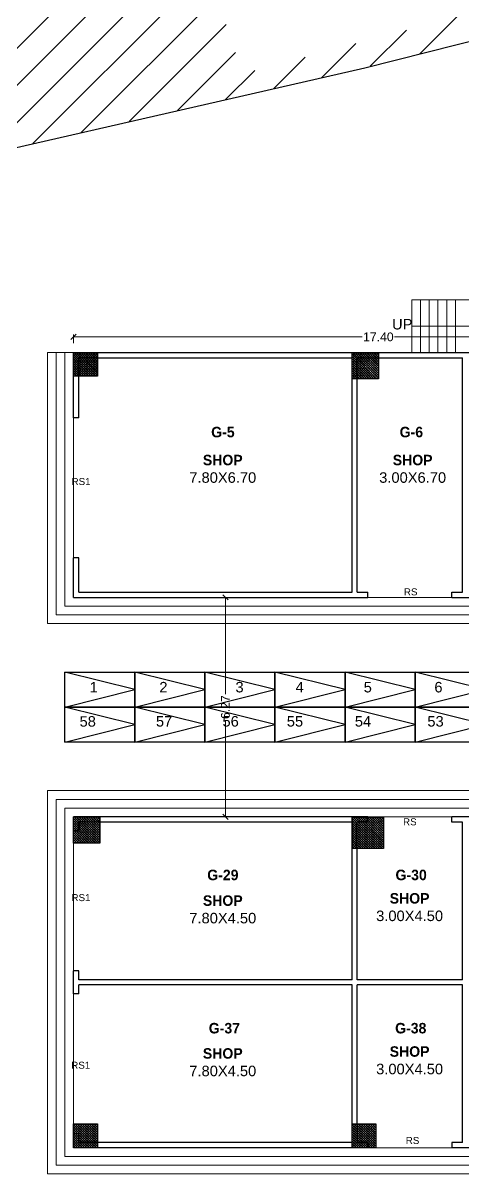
# Model space of a CAD drawing. Header units: feet. Extents: x 1354 to 2117, y 994 to 1430.
# Drawn here: x 1536.26 to 1548.82, y 1353.66 to 1386.54 of the extents above; entities that cross this region are included whole.
import ezdxf

# ---------------------------------------------------------------- set-up
doc = ezdxf.new("R2010")
doc.units = ezdxf.units.FT
doc.layers.add('AHATCH', color=8, linetype='Continuous')
doc.layers.add('Layer2', color=240, linetype='Continuous')
for name, color, linetype, lineweight in [('bike', 251, 'Continuous', 15), ('COLUMN (DCPL)', 10, 'Continuous', 30), ('COLUMN HATCH (DCPL)', 42, 'Continuous', 5), ('DIAMENTION', 6, 'Continuous', 13), ('H', 253, 'Continuous', 5), ('stair', 22, 'Continuous', 9), ('tex', 7, 'Continuous', 15), ('wall', 7, 'Continuous', 30), ('WI', 252, 'Continuous', 9), ('WIN', 230, 'Continuous', 9)]:
    doc.layers.add(name, color=color, linetype=linetype, lineweight=lineweight)
doc.styles.add('Arial Narrow', font='arial.ttf')
doc.styles.get("Standard").update_dxf_attribs({"font": 'arial.ttf'})
doc.dimstyles.new('SITE', dxfattribs={"dimtxt": 0.25, "dimasz": 0.15, "dimexe": 0.07, "dimexo": 0.07, "dimgap": 0.05, "dimtad": 0, "dimzin": 0, "dimdsep": 46, "dimtxsty": 'Arial Narrow', "dimblk": 'OBLIQUE', "dimcen": 0.09, "dimclrd": 4, "dimclre": 3, "dimclrt": 6, "dimadec": 0, "dimazin": 0, "dimtfac": 1, "dimtofl": 0, "dimtmove": 2, "dimatfit": 3, "dimfxl": 0.07, "dimfxlon": 1, "dimtolj": 1, "dimtzin": 0, "dimlwd": -1, "dimlwe": -1, "dimarcsym": 0})

# ---------------------------------------------------------------- blocks, each defined once
blk = doc.blocks.new('A$C15D5792A')
at = {"layer": 'AHATCH'}
for points in [[(0.084, -1.528), (1.084, -1.528), (1.084, 0.472), (0.084, 0.472), (0.084, -1.528)], [(0.084, -1.528), (0.584, 0.472), (1.084, -1.528)]]:
    blk.add_lwpolyline(points, dxfattribs=at)
blk = doc.blocks.new('_Oblique')
at = {"layer": 'Layer2', "color": 0, "lineweight": -2}
blk.add_line((-0.5, -0.5), (0.5, 0.5), dxfattribs=at)
blk = doc.blocks.new('*D32')
at = {"layer": 'DEFPOINTS', "color": 0}
for p in [(1540.843, 1370.135), (1542.04, 1370.135), (1540.843, 1363.863)]:
    blk.add_point(p, dxfattribs=at)
at = {"layer": 'DIAMENTION', "color": 3}
for p, q in [((1541.97, 1370.135), (1542.11, 1370.135)), ((1541.97, 1363.863), (1542.11, 1363.863))]:
    blk.add_line(p, q, dxfattribs=at)
at = {"layer": 'DIAMENTION', "color": 4}
for p, q in [((1542.04, 1370.135), (1542.04, 1367.374)), ((1542.04, 1363.863), (1542.04, 1366.623))]:
    blk.add_line(p, q, dxfattribs=at)
at = {"layer": 'DIAMENTION', "color": 4, "xscale": 0.15, "yscale": 0.15, "zscale": 0.15}
for p, rotation in [((1542.04, 1370.135), 90), ((1542.04, 1363.863), 270)]:
    blk.add_blockref('_Oblique', p, dxfattribs=dict(at, rotation=rotation))
at = {"layer": 'DIAMENTION', "color": 6, "insert": (1542.04, 1366.999), "char_height": 0.25, "attachment_point": 5, "rotation": 90, "style": 'Arial Narrow'}
blk.add_mtext('\\A1;6.27', dxfattribs=at)
blk = doc.blocks.new('*D10')
at = {"layer": 'DEFPOINTS', "color": 0}
for p in [(1555.106, 1377.575), (1537.706, 1377.13), (1555.106, 1377.13)]:
    blk.add_point(p, dxfattribs=at)
at = {"layer": 'DIAMENTION', "color": 3}
for p, q in [((1537.706, 1377.395), (1537.706, 1377.645)), ((1555.106, 1377.395), (1555.106, 1377.645))]:
    blk.add_line(p, q, dxfattribs=at)
at = {"layer": 'DIAMENTION', "color": 4}
for p, q in [((1537.706, 1377.575), (1545.946, 1377.575)), ((1555.106, 1377.575), (1546.865, 1377.575))]:
    blk.add_line(p, q, dxfattribs=at)
at = {"layer": 'DIAMENTION', "color": 4, "xscale": 0.15, "yscale": 0.15, "zscale": 0.15, "rotation": 180}
blk.add_blockref('_Oblique', (1537.706, 1377.575), dxfattribs=at)
at = {"layer": 'DIAMENTION', "color": 4, "xscale": 0.15, "yscale": 0.15, "zscale": 0.15}
blk.add_blockref('_Oblique', (1555.106, 1377.575), dxfattribs=at)
at = {"layer": 'DIAMENTION', "color": 6, "insert": (1546.406, 1377.575), "char_height": 0.25, "attachment_point": 5, "style": 'Arial Narrow'}
blk.add_mtext('\\A1;17.40', dxfattribs=at)

msp = doc.modelspace()

# ---------------------------------------------------------------- hatches: boundary and pattern name
at = {"layer": 'COLUMN HATCH (DCPL)'}
h = msp.add_hatch(dxfattribs=at)
h.set_pattern_fill('SACNCR', color=256, scale=0.5, angle=450, style=0)
h.set_pattern_definition([(135, (7669.21744, 1047.50438), (-0.03314563037, -0.03314563037), []), (135, (7669.21744, 1047.537524), (-0.03314563037, -0.03314563037), [0, -0.046875])])
h.paths.add_polyline_path([(1537.7056, 1376.4504), (1537.7056, 1377.1304), (1538.3856, 1377.1304), (1538.3856, 1376.4504)], flags=0)
h = msp.add_hatch(dxfattribs=at)
h.set_pattern_fill('SACNCR', color=256, scale=0.5, angle=450, style=0)
h.set_pattern_definition([(135, (7669.25244, 1047.46938), (-0.03314563037, -0.03314563037), []), (135, (7669.25244, 1047.502524), (-0.03314563037, -0.03314563037), [0, -0.046875])])
h.paths.add_polyline_path([(1545.6556, 1376.3804), (1545.6556, 1377.1304), (1546.4056, 1377.1304), (1546.4056, 1376.3804)], flags=0)
h = msp.add_hatch(dxfattribs=at)
h.set_pattern_fill('SACNCR', color=256, scale=0.5, angle=450, style=0)
h.set_pattern_definition([(135, (7669.25244, 1047.469374), (-0.03314563037, -0.03314563037), []), (135, (7669.25244, 1047.50252), (-0.03314563037, -0.03314563037), [0, -0.046875])])
h.paths.add_polyline_path([(1537.7056, 1363.113), (1537.7056, 1363.863), (1538.4556, 1363.863), (1538.4556, 1363.113)], flags=0)
h = msp.add_hatch(dxfattribs=at)
h.set_pattern_fill('SACNCR', color=256, scale=0.5, angle=450, style=0)
h.set_pattern_definition([(135, (7669.32744, 1047.394374), (-0.03314563037, -0.03314563037), []), (135, (7669.32744, 1047.42752), (-0.03314563037, -0.03314563037), [0, -0.046875])])
h.paths.add_polyline_path([(1545.6556, 1362.963), (1545.6556, 1363.863), (1546.5556, 1363.863), (1546.5556, 1362.963)], flags=0)
h = msp.add_hatch(dxfattribs=at)
h.set_pattern_fill('SACNCR', color=256, scale=0.5, angle=450, style=0)
h.set_pattern_definition([(135, (7669.21744, 1048.034374), (-0.03314563037, -0.03314563037), []), (135, (7669.21744, 1048.06752), (-0.03314563037, -0.03314563037), [0, -0.046875])])
h.paths.add_polyline_path([(1537.7056, 1354.413), (1537.7056, 1355.093), (1538.3856, 1355.093), (1538.3856, 1354.413)], flags=0)
h = msp.add_hatch(dxfattribs=at)
h.set_pattern_fill('SACNCR', color=256, scale=0.5, angle=450, style=0)
h.set_pattern_definition([(135, (7669.21744, 1048.034374), (-0.03314563037, -0.03314563037), []), (135, (7669.21744, 1048.06752), (-0.03314563037, -0.03314563037), [0, -0.046875])])
h.paths.add_polyline_path([(1545.6556, 1354.413), (1545.6556, 1355.093), (1546.3356, 1355.093), (1546.3356, 1354.413)], flags=0)
at = {"layer": 'H', "lineweight": 9}
h = msp.add_hatch(dxfattribs=at)
h.set_pattern_fill('ANSI31', color=256, scale=6)
h.set_pattern_definition([(45, (1288.4017, 13616.8037), (-0.530330086, 0.530330086), [])])
h.paths.add_polyline_path([(1566.8645, 1396.7725), (1538.2639, 1388.9012), (1537.9622, 1383.4213), (1546.0199, 1385.2656), (1567.9656, 1390.7887), (1590.2651, 1396.4304), (1607.8917, 1400.9269), (1606.6819, 1407.9011)])
h.paths.add_polyline_path([(1528.0747, 1386.097), (1527.8633, 1381.1098), (1537.9622, 1383.4213), (1538.2639, 1388.9012)])
h.paths.add_polyline_path([(1511.0985, 1381.4249), (1510.7627, 1377.1958), (1527.8633, 1381.1098), (1528.0747, 1386.097)])
h.paths.add_polyline_path([(1568.3654, 1392.8608), (1568.9361, 1393.5843), (1566.5634, 1391.4816)], flags=16)
h.paths.add_polyline_path([(1542.5303, 1385.094), (1562.7935, 1390.4852), (1561.4961, 1394.92), (1541.2329, 1388.9919)], flags=16)

# ---------------------------------------------------------------- linework, layer by layer
at = {"color": 7, "lineweight": 30}
for p, q in [((1546.0199, 1385.2656), (1567.9656, 1390.7887)), ((1510.7627, 1377.1958), (1546.0199, 1385.2656)), ((1510.7627, 1377.1958), (1546.0199, 1385.2656))]:
    msp.add_line(p, q, dxfattribs=at)
at = {"layer": 'COLUMN (DCPL)'}
for points in [[(1537.7056, 1376.4504), (1537.7056, 1377.1304), (1538.3856, 1377.1304), (1538.3856, 1376.4504)], [(1545.6556, 1376.3804), (1545.6556, 1377.1304), (1546.4056, 1377.1304), (1546.4056, 1376.3804)], [(1537.7056, 1363.113), (1537.7056, 1363.863), (1538.4556, 1363.863), (1538.4556, 1363.113)], [(1545.6556, 1362.963), (1545.6556, 1363.863), (1546.5556, 1363.863), (1546.5556, 1362.963)], [(1537.7056, 1354.413), (1537.7056, 1355.093), (1538.3856, 1355.093), (1538.3856, 1354.413)], [(1545.6556, 1354.413), (1545.6556, 1355.093), (1546.3356, 1355.093), (1546.3356, 1354.413)]]:
    msp.add_lwpolyline(points, close=True, dxfattribs=at)
at = {"layer": 'stair'}
for p, q in [((1547.3586, 1377.1304), (1547.3586, 1378.6304)), ((1547.3586, 1378.6304), (1547.3586, 1377.1304)), ((1547.3586, 1378.6304), (1555.1056, 1378.6304)), ((1547.6086, 1377.1304), (1547.6086, 1378.6304)), ((1547.8586, 1377.1304), (1547.8586, 1378.6304)), ((1548.1086, 1377.1304), (1548.1086, 1378.6304)), ((1548.3586, 1377.1304), (1548.3586, 1378.6304)), ((1548.6086, 1377.1304), (1548.6086, 1378.6304)), ((1550.8586, 1377.8804), (1547.3586, 1377.8804))]:
    msp.add_line(p, q, dxfattribs=at)
at = {"layer": 'wall'}
for p, q in [((1537.7056, 1375.2626), (1537.7056, 1377.1304)), ((1537.7056, 1377.1304), (1555.1056, 1377.1304)), ((1537.8556, 1375.2626), (1537.8556, 1376.9804)), ((1537.8556, 1376.9804), (1545.6556, 1376.9804)), ((1545.6556, 1370.2847), (1545.6556, 1376.9804)), ((1545.8056, 1376.9804), (1548.8056, 1376.9804)), ((1545.8056, 1370.2847), (1545.8056, 1376.9804)), ((1548.8056, 1370.2847), (1548.8056, 1376.9804)), ((1537.8556, 1375.2626), (1537.7056, 1375.2626)), ((1537.7056, 1370.1347), (1537.7056, 1371.2626)), ((1537.8556, 1371.2626), (1537.7056, 1371.2626)), ((1537.8556, 1370.2847), (1537.8556, 1371.2626)), ((1537.7056, 1370.1347), (1546.1056, 1370.1347)), ((1537.8556, 1370.2847), (1545.6556, 1370.2847)), ((1545.8056, 1370.2847), (1546.1056, 1370.2847)), ((1546.1056, 1370.1347), (1546.1056, 1370.2847)), ((1548.5056, 1370.2847), (1548.8056, 1370.2847)), ((1548.5056, 1370.1347), (1548.5056, 1370.2847)), ((1548.5056, 1370.1347), (1549.2556, 1370.1347)), ((1537.7056, 1363.463), (1537.7056, 1363.863)), ((1546.1063, 1363.863), (1537.7056, 1363.863)), ((1546.1063, 1363.713), (1546.1063, 1363.863)), ((1549.2563, 1363.863), (1548.5063, 1363.863)), ((1548.5063, 1363.713), (1548.5063, 1363.863)), ((1537.8556, 1363.463), (1537.8556, 1363.713)), ((1545.6556, 1363.713), (1537.8556, 1363.713)), ((1545.6556, 1359.213), (1545.6556, 1363.713)), ((1546.1063, 1363.713), (1545.8056, 1363.713)), ((1545.8056, 1359.213), (1545.8056, 1363.713)), ((1548.8056, 1363.713), (1548.5063, 1363.713)), ((1548.8056, 1359.213), (1548.8056, 1363.713)), ((1537.8556, 1363.463), (1537.7056, 1363.463)), ((1537.7056, 1358.813), (1537.7056, 1359.463)), ((1537.8556, 1359.463), (1537.7056, 1359.463)), ((1537.8556, 1359.463), (1537.7056, 1359.463)), ((1537.8556, 1359.213), (1537.8556, 1359.463)), ((1545.6556, 1359.213), (1537.8556, 1359.213)), ((1548.8056, 1359.213), (1545.8056, 1359.213)), ((1537.8556, 1358.813), (1537.8556, 1359.063)), ((1545.6556, 1359.063), (1537.8556, 1359.063)), ((1545.6556, 1354.563), (1545.6556, 1359.063)), ((1548.8056, 1359.063), (1545.8056, 1359.063)), ((1545.8056, 1354.563), (1545.8056, 1359.063)), ((1548.8056, 1354.563), (1548.8056, 1359.063)), ((1537.8556, 1358.813), (1537.7056, 1358.813)), ((1537.7056, 1354.413), (1537.7056, 1354.813)), ((1537.8556, 1354.813), (1537.7056, 1354.813)), ((1537.8556, 1354.563), (1537.8556, 1354.813)), ((1546.1049, 1354.413), (1537.7056, 1354.413)), ((1545.6556, 1354.563), (1537.8556, 1354.563)), ((1546.1049, 1354.563), (1545.8056, 1354.563)), ((1546.1049, 1354.563), (1546.1049, 1354.413)), ((1548.8056, 1354.563), (1548.5049, 1354.563)), ((1548.5049, 1354.563), (1548.5049, 1354.413)), ((1549.2549, 1354.413), (1548.5049, 1354.413))]:
    msp.add_line(p, q, dxfattribs=at)
at = {"layer": 'WI'}
for p, q in [((1537.7056, 1377.1304), (1536.9556, 1377.1304)), ((1537.4556, 1354.163), (1593.5631, 1354.163)), ((1536.9556, 1353.663), (1593.0631, 1353.663)), ((1537.2056, 1353.913), (1593.3131, 1353.913))]:
    msp.add_line(p, q, dxfattribs=at)
for points in [[(1536.9556, 1377.1304), (1536.9556, 1369.3847), (1595.4542, 1369.3847), (1595.4542, 1364.613), (1536.9556, 1364.613), (1536.9556, 1353.663)], [(1537.2056, 1377.1304), (1537.2056, 1369.6347), (1595.7042, 1369.6347), (1595.7042, 1364.363), (1537.2056, 1364.363), (1537.2056, 1353.913)], [(1537.4556, 1377.1304), (1537.4556, 1369.8847), (1595.9542, 1369.8847), (1595.9542, 1364.113), (1537.4556, 1364.113), (1537.4556, 1354.163)]]:
    msp.add_lwpolyline(points, dxfattribs=at)
at = {"layer": 'WIN'}
for p, q in [((1537.7056, 1375.2626), (1537.7056, 1371.2626)), ((1546.1056, 1370.1347), (1548.5056, 1370.1347)), ((1546.1063, 1363.863), (1548.5063, 1363.863)), ((1537.7056, 1363.463), (1537.7056, 1359.463)), ((1537.7056, 1358.813), (1537.7056, 1354.813)), ((1546.1049, 1354.413), (1548.5049, 1354.413))]:
    msp.add_line(p, q, dxfattribs=at)

# ---------------------------------------------------------------- block references
at = {"layer": 'bike', "xscale": -1, "rotation": 270}
for p in [(1538.9823, 1366.9149), (1540.9823, 1366.9149), (1542.9823, 1366.9149), (1544.9823, 1366.9149), (1546.9823, 1366.9149), (1548.9823, 1366.9149), (1538.9823, 1365.9149), (1540.9823, 1365.9149), (1542.9823, 1365.9149), (1544.9823, 1365.9149), (1546.9823, 1365.9149), (1548.9823, 1365.9149)]:
    msp.add_blockref('A$C15D5792A', p, dxfattribs=at)

# ---------------------------------------------------------------- texts
at = {"layer": 'tex'}
for s, p in [('2', (1540.1533, 1367.4191)), ('3', (1542.3262, 1367.4191)), ('4', (1544.043, 1367.4191)), ('5', (1545.9879, 1367.4191)), ('6', (1548.0054, 1367.4191)), ('57', (1540.0557, 1366.4441)), ('56', (1541.9562, 1366.4441)), ('55', (1543.7922, 1366.4441)), ('54', (1545.7348, 1366.4441)), ('53', (1547.805, 1366.4441))]:
    msp.add_text(s, height=0.3, dxfattribs=at).set_placement(p)
at = {"layer": 'tex', "attachment_point": 9}
for s, insert, char_height, width in [('\\pxqc;UP', (1547.8897, 1377.7838), 0.3, 1.603754), ('\\pxqc;{\\fCentury Gothic|b1|i0|c0|p34;G-5}', (1542.6494, 1374.7023), 0.3, 1.363256), ('\\pxqc;{\\fCentury Gothic|b1|i0|c0|p34;G-6}', (1548.0303, 1374.7023), 0.3, 1.363256), ('\\pxqc;{\\fCentury Gothic|b1|i0|c0|p34;SHOP\\P}7.80X6.70', (1542.6457, 1373.4034), 0.3, 1.363256), ('\\pxqc;{\\fCentury Gothic|b1|i0|c0|p34;SHOP\\P}3.00X6.70', (1548.0667, 1373.4034), 0.3, 1.363256), ('\\pxqc;RS1', (1538.0542, 1373.3403), 0.2, 0.27083), ('\\pxqc;RS', (1547.4642, 1370.1885), 0.2, 0.27083), ('1', (1538.397, 1367.4191), 0.3, 1.363256), ('58', (1538.3417, 1366.4366), 0.3, 1.363256), ('\\pxqc;RS', (1547.4399, 1363.6199), 0.2, 0.27083), ('\\pxqc;{\\fCentury Gothic|b1|i0|c0|p34;G-29}', (1542.2925, 1362.0504), 0.3, 0.651068), ('\\pxqc;{\\fCentury Gothic|b1|i0|c0|p34;G-30}', (1547.6673, 1362.0504), 0.3, 0.651068), ('\\pxqc;RS1', (1538.0519, 1361.4544), 0.2, 0.27083), ('\\pxqc;{\\fCentury Gothic|b1|i0|c0|p34;SHOP\\P}7.80X4.50', (1542.6457, 1360.8181), 0.3, 1.363256), ('\\pxqc;{\\fCentury Gothic|b1|i0|c0|p34;SHOP\\P}3.00X4.50', (1547.9796, 1360.8829), 0.3, 1.363256), ('\\pxqc;{\\fCentury Gothic|b1|i0|c0|p34;G-37}', (1542.3359, 1357.6735), 0.3, 0.651068), ('\\pxqc;{\\fCentury Gothic|b1|i0|c0|p34;G-38}', (1547.6564, 1357.6735), 0.3, 0.651068), ('\\pxqc;{\\fCentury Gothic|b1|i0|c0|p34;SHOP\\P}7.80X4.50', (1542.6457, 1356.4521), 0.3, 1.363256), ('\\pxqc;{\\fCentury Gothic|b1|i0|c0|p34;SHOP\\P}3.00X4.50', (1547.9796, 1356.5071), 0.3, 1.363256), ('\\pxqc;RS1', (1538.0445, 1356.6665), 0.2, 0.27083), ('\\pxqc;RS', (1547.5174, 1354.5176), 0.2, 0.27083)]:
    msp.add_mtext(s, dxfattribs=dict(at, insert=insert, char_height=char_height, width=width))

# ---------------------------------------------------------------- dimensions: what is measured, and where the dimension line sits
at = {"layer": 'DIAMENTION'}
dim = msp.add_linear_dim(base=(1555.1056, 1377.5755), p1=(1537.7056, 1377.1304), p2=(1555.1056, 1377.1304), dimstyle='SITE', override={"dimfxl": 0.07, "dimfxlon": 1}, dxfattribs=at)
dim.commit()
dim.dimension.update_dxf_attribs({"geometry": '*D10', "text_midpoint": (1546.4056, 1377.5755)})
dim = msp.add_linear_dim(base=(1542.0403, 1370.1347), p1=(1540.8434, 1363.863), p2=(1540.8434, 1370.1347), angle=90, dimstyle='SITE', override={"dimfxl": 0.07, "dimfxlon": 1}, dxfattribs=at)
dim.commit()
dim.dimension.update_dxf_attribs({"geometry": '*D32', "text_midpoint": (1542.0403, 1366.9989)})

doc.saveas('drawing.dxf')
